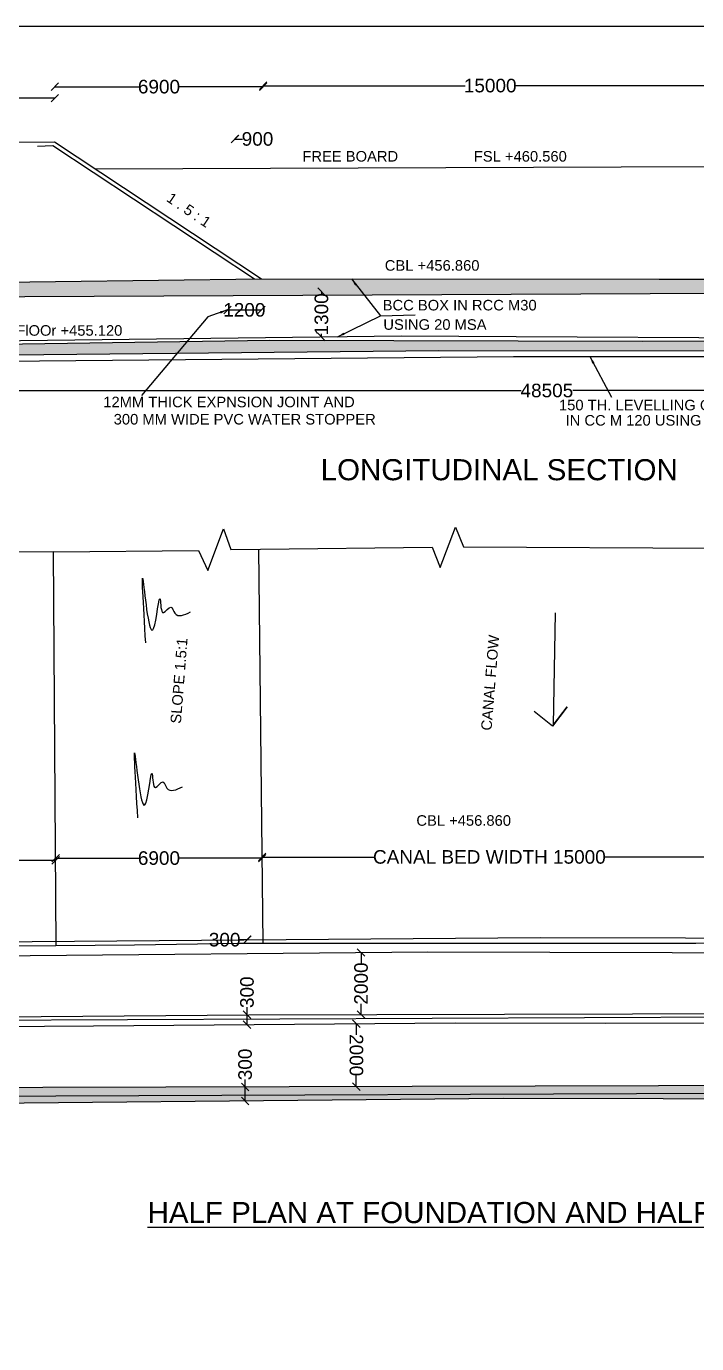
# Model space of a CAD drawing. Header units: millimetres. Extents: x 5124 to 2838143, y 2311 to 44878518.
# Drawn here: x 2747132 to 2769365, y 44834813 to 44878518 of the extents above; entities that cross this region are included whole.
import ezdxf

# ---------------------------------------------------------------- set-up
doc = ezdxf.new("R2010")
doc.units = ezdxf.units.MM
doc.header["$MEASUREMENT"] = 0
for name, color, linetype in [('DIMENSION', 7, 'Continuous'), ('DRAWING', 7, 'Continuous'), ('TEXT', 7, 'Continuous')]:
    doc.layers.add(name, color=color, linetype=linetype)
doc.styles.get("Standard").update_dxf_attribs({"font": 'arial.ttf', "height": 450})
doc.dimstyles.get("Standard").update_dxf_attribs({"dimtxt": 250, "dimasz": 250, "dimexe": 0.18, "dimexo": 0.0625, "dimgap": 0.09, "dimtad": 0, "dimdec": 0, "dimzin": 0, "dimdsep": 46, "dimtxsty": 'Standard', "dimblk": 'OBLIQUE', "dimcen": 0.09, "dimse1": 1, "dimse2": 1, "dimadec": 0, "dimazin": 0, "dimtfac": 1, "dimtdec": 0, "dimtofl": 0, "dimtmove": 0, "dimatfit": 3, "dimfxl": 1, "dimtolj": 1, "dimtzin": 0, "dimarcsym": 0})
pattern_1 = [(50, (0, 0), (358.6300913, -31.3760675), [37.5, -412.5]), (355, (0, 0), (-69.3756668, 376.096067), [30, -330]), (100.4514, (29.9, -2.6), (289.2546909, 344.719771), [31.870095, -350.571056]), (46.1842, (0, 100), (533.6205243, -82.759507), [56.25, -618.75]), (96.6356, (44.47, 93.1), (467.331353, 487.0589355), [47.805144, -525.8565]), (351.1842, (0, 100), (467.3309726, 487.0593005), [45, -495]), (21, (50, 75), (298.453526, -201.3094453), [37.5, -412.5]), (326, (50, 75), (121.657666, 362.5750225), [30, -330]), (71.4514, (74.87, 58.22), (420.1113143, 161.2652484), [31.870095, -350.571056]), (37.5, (0, 0), (6.07992766, 166.4469269), [0, -326, 0, -335, 0, -331.25]), (7.5, (0, 0), (131.5347687, 197.20585594), [0, -191, 0, -318.5, 0, -126.25]), (327.5, (-111.5, 0), (266.9112181, -11.27743587), [0, -125, 0, -390, 0, -517.5]), (317.5, (-161.5, 0), (291.5930847, 50.0524912), [0, -162.5, 0, -259, 0, -367.5])]

# ---------------------------------------------------------------- blocks, each defined once
blk = doc.blocks.new('_Oblique')
at = {"color": 0, "linetype": 'ByBlock', "lineweight": -2}
blk.add_line((-0.5, -0.5), (0.5, 0.5), dxfattribs=at)
blk = doc.blocks.new('*D9')
at = {"layer": 'Defpoints', "color": 0, "transparency": 16777216}
for p in [(2742954, 44876134), (2748077, 44876515), (2748077, 44876134)]:
    blk.add_point(p, dxfattribs=at)
at = {"layer": 'DIMENSION', "color": 0, "lineweight": -2, "transparency": 16777216}
for p, q in [((2742954, 44876134), (2744844, 44876134)), ((2748077, 44876134), (2746187, 44876134))]:
    blk.add_line(p, q, dxfattribs=at)
at = {"layer": 'DIMENSION', "color": 0, "lineweight": -2, "transparency": 16777216, "xscale": 250, "yscale": 250, "zscale": 250, "rotation": 180}
blk.add_blockref('_Oblique', (2742954, 44876134), dxfattribs=at)
at = {"layer": 'DIMENSION', "color": 0, "lineweight": -2, "transparency": 16777216, "xscale": 250, "yscale": 250, "zscale": 250}
blk.add_blockref('_Oblique', (2748077, 44876134), dxfattribs=at)
at = {"layer": 'DIMENSION', "color": 0, "transparency": 16777216, "insert": (2745515, 44876134), "char_height": 450, "attachment_point": 5}
blk.add_mtext('\\A1;5000', dxfattribs=at)
blk = doc.blocks.new('*D10')
at = {"layer": 'Defpoints', "color": 0, "transparency": 16777216}
for p in [(2748077, 44876515), (2754985, 44876515), (2754985, 44876515)]:
    blk.add_point(p, dxfattribs=at)
at = {"layer": 'DIMENSION', "color": 0, "lineweight": -2, "transparency": 16777216}
for p, q in [((2748077, 44876515), (2750859, 44876515)), ((2754985, 44876515), (2752204, 44876515))]:
    blk.add_line(p, q, dxfattribs=at)
at = {"layer": 'DIMENSION', "color": 0, "lineweight": -2, "transparency": 16777216, "xscale": 250, "yscale": 250, "zscale": 250, "rotation": 180}
blk.add_blockref('_Oblique', (2748077, 44876515), dxfattribs=at)
at = {"layer": 'DIMENSION', "color": 0, "lineweight": -2, "transparency": 16777216, "xscale": 250, "yscale": 250, "zscale": 250}
blk.add_blockref('_Oblique', (2754985, 44876515), dxfattribs=at)
at = {"layer": 'DIMENSION', "color": 0, "transparency": 16777216, "insert": (2751531, 44876515), "char_height": 450, "attachment_point": 5}
blk.add_mtext('\\A1;6900', dxfattribs=at)
blk = doc.blocks.new('*D11')
at = {"layer": 'Defpoints', "color": 0, "transparency": 16777216}
for p in [(2770048, 44876550), (2770048, 44876550), (2754985, 44876515)]:
    blk.add_point(p, dxfattribs=at)
at = {"layer": 'DIMENSION', "color": 0, "lineweight": -2, "transparency": 16777216}
for p, q in [((2754985, 44876550), (2761692, 44876550)), ((2770048, 44876550), (2763341, 44876550))]:
    blk.add_line(p, q, dxfattribs=at)
at = {"layer": 'DIMENSION', "color": 0, "lineweight": -2, "transparency": 16777216, "xscale": 250, "yscale": 250, "zscale": 250, "rotation": 180}
blk.add_blockref('_Oblique', (2754985, 44876550), dxfattribs=at)
at = {"layer": 'DIMENSION', "color": 0, "lineweight": -2, "transparency": 16777216, "xscale": 250, "yscale": 250, "zscale": 250}
blk.add_blockref('_Oblique', (2770048, 44876550), dxfattribs=at)
at = {"layer": 'DIMENSION', "color": 0, "transparency": 16777216, "insert": (2762517, 44876550), "char_height": 450, "attachment_point": 5}
blk.add_mtext('\\A1;15000', dxfattribs=at)
blk = doc.blocks.new('*D21')
at = {"layer": 'Defpoints', "color": 0, "transparency": 16777216}
for p in [(2737916, 44866434), (2737916, 44866196), (2790879, 44866442)]:
    blk.add_point(p, dxfattribs=at)
at = {"layer": 'DIMENSION', "color": 0, "lineweight": -2, "transparency": 16777216}
for p, q in [((2737916, 44866434), (2763540, 44866434)), ((2790879, 44866434), (2765255, 44866434))]:
    blk.add_line(p, q, dxfattribs=at)
at = {"layer": 'DIMENSION', "color": 0, "lineweight": -2, "transparency": 16777216, "xscale": 250, "yscale": 250, "zscale": 250, "rotation": 180}
blk.add_blockref('_Oblique', (2737916, 44866434), dxfattribs=at)
at = {"layer": 'DIMENSION', "color": 0, "lineweight": -2, "transparency": 16777216, "xscale": 250, "yscale": 250, "zscale": 250}
blk.add_blockref('_Oblique', (2790879, 44866434), dxfattribs=at)
at = {"layer": 'DIMENSION', "color": 0, "transparency": 16777216, "insert": (2764397, 44866434), "char_height": 450, "attachment_point": 5}
blk.add_mtext('\\A1;48505', dxfattribs=at)
blk = doc.blocks.new('*D23')
at = {"layer": 'Defpoints', "color": 0, "transparency": 16777216}
for p in [(2756921, 44869716), (2757131, 44869716), (2757095, 44868209)]:
    blk.add_point(p, dxfattribs=at)
at = {"layer": 'DIMENSION', "color": 0, "lineweight": -2, "transparency": 16777216}
for p, q in [((2756921, 44869716), (2756921, 44869613)), ((2756921, 44868209), (2756921, 44868312))]:
    blk.add_line(p, q, dxfattribs=at)
at = {"layer": 'DIMENSION', "color": 0, "lineweight": -2, "transparency": 16777216, "xscale": 250, "yscale": 250, "zscale": 250}
for p, rotation in [((2756921, 44869716), 90), ((2756921, 44868209), 270)]:
    blk.add_blockref('_Oblique', p, dxfattribs=dict(at, rotation=rotation))
at = {"layer": 'DIMENSION', "color": 0, "transparency": 16777216, "insert": (2756921, 44868962), "char_height": 450, "attachment_point": 5, "rotation": 90}
blk.add_mtext('\\A1;1300', dxfattribs=at)
blk = doc.blocks.new('*D24')
at = {"layer": 'Defpoints', "color": 0, "transparency": 16777216}
for p in [(2753802, 44869109), (2754923, 44869109), (2754923, 44869109)]:
    blk.add_point(p, dxfattribs=at)
at = {"layer": 'DIMENSION', "color": 0, "lineweight": -2, "transparency": 16777216}
blk.add_line((2753802, 44869109), (2754923, 44869109), dxfattribs=at)
at = {"layer": 'DIMENSION', "color": 0, "lineweight": -2, "transparency": 16777216, "xscale": 250, "yscale": 250, "zscale": 250, "rotation": 180}
blk.add_blockref('_Oblique', (2753802, 44869109), dxfattribs=at)
at = {"layer": 'DIMENSION', "color": 0, "lineweight": -2, "transparency": 16777216, "xscale": 250, "yscale": 250, "zscale": 250}
blk.add_blockref('_Oblique', (2754923, 44869109), dxfattribs=at)
at = {"layer": 'DIMENSION', "color": 0, "transparency": 16777216, "insert": (2754362, 44869109), "char_height": 450, "attachment_point": 5}
blk.add_mtext('\\A1;1200', dxfattribs=at)
blk = doc.blocks.new('*D54')
at = {"layer": 'Defpoints', "color": 0, "transparency": 16777216}
for p in [(2754389, 44843330), (2754423, 44843330), (2754425, 44842866)]:
    blk.add_point(p, dxfattribs=at)
at = {"layer": 'DIMENSION', "color": 0, "lineweight": -2, "transparency": 16777216}
for p, q in [((2754389, 44843330), (2754389, 44843580)), ((2754389, 44842866), (2754389, 44843330))]:
    blk.add_line(p, q, dxfattribs=at)
at = {"layer": 'DIMENSION', "color": 0, "lineweight": -2, "transparency": 16777216, "xscale": 250, "yscale": 250, "zscale": 250}
for p, rotation in [((2754389, 44843330), 90), ((2754389, 44842866), 270)]:
    blk.add_blockref('_Oblique', p, dxfattribs=dict(at, rotation=rotation))
at = {"layer": 'DIMENSION', "color": 0, "transparency": 16777216, "insert": (2754389, 44844077), "char_height": 450, "attachment_point": 5, "rotation": 90}
blk.add_mtext('\\A1;300', dxfattribs=at)
blk = doc.blocks.new('*D55')
at = {"layer": 'Defpoints', "color": 0, "transparency": 16777216}
for p in [(2758077, 44845428), (2758140, 44845428), (2758158, 44843341)]:
    blk.add_point(p, dxfattribs=at)
at = {"layer": 'DIMENSION', "color": 0, "lineweight": -2, "transparency": 16777216}
for p, q in [((2758077, 44845428), (2758077, 44845060)), ((2758077, 44843341), (2758077, 44843710))]:
    blk.add_line(p, q, dxfattribs=at)
at = {"layer": 'DIMENSION', "color": 0, "lineweight": -2, "transparency": 16777216, "xscale": 250, "yscale": 250, "zscale": 250}
for p, rotation in [((2758077, 44845428), 90), ((2758077, 44843341), 270)]:
    blk.add_blockref('_Oblique', p, dxfattribs=dict(at, rotation=rotation))
at = {"layer": 'DIMENSION', "color": 0, "transparency": 16777216, "insert": (2758077, 44844385), "char_height": 450, "attachment_point": 5, "rotation": 270}
blk.add_mtext('\\A1;2000', dxfattribs=at)
blk = doc.blocks.new('*D56')
at = {"layer": 'Defpoints', "color": 0, "transparency": 16777216}
for p in [(2754452, 44845726), (2754470, 44845726), (2754470, 44845396)]:
    blk.add_point(p, dxfattribs=at)
at = {"layer": 'DIMENSION', "color": 0, "lineweight": -2, "transparency": 16777216}
for p, q in [((2754452, 44845726), (2754452, 44845976)), ((2754452, 44845396), (2754452, 44845726))]:
    blk.add_line(p, q, dxfattribs=at)
at = {"layer": 'DIMENSION', "color": 0, "lineweight": -2, "transparency": 16777216, "xscale": 250, "yscale": 250, "zscale": 250}
for p, rotation in [((2754452, 44845726), 90), ((2754452, 44845396), 270)]:
    blk.add_blockref('_Oblique', p, dxfattribs=dict(at, rotation=rotation))
at = {"layer": 'DIMENSION', "color": 0, "transparency": 16777216, "insert": (2754452, 44846472), "char_height": 450, "attachment_point": 5, "rotation": 90}
blk.add_mtext('\\A1;300', dxfattribs=at)
blk = doc.blocks.new('*D57')
at = {"layer": 'Defpoints', "color": 0, "transparency": 16777216}
for p in [(2758170, 44847790), (2758235, 44847790), (2758189, 44845734)]:
    blk.add_point(p, dxfattribs=at)
at = {"layer": 'DIMENSION', "color": 0, "lineweight": -2, "transparency": 16777216}
for p, q in [((2758235, 44847790), (2758235, 44847437)), ((2758235, 44845734), (2758235, 44846087))]:
    blk.add_line(p, q, dxfattribs=at)
at = {"layer": 'DIMENSION', "color": 0, "lineweight": -2, "transparency": 16777216, "xscale": 250, "yscale": 250, "zscale": 250}
for p, rotation in [((2758235, 44847790), 90), ((2758235, 44845734), 270)]:
    blk.add_blockref('_Oblique', p, dxfattribs=dict(at, rotation=rotation))
at = {"layer": 'DIMENSION', "color": 0, "transparency": 16777216, "insert": (2758235, 44846762), "char_height": 450, "attachment_point": 5, "rotation": 90}
blk.add_mtext('\\A1;2000', dxfattribs=at)
blk = doc.blocks.new('*D58')
at = {"layer": 'Defpoints', "color": 0, "transparency": 16777216}
for p in [(2754455, 44848213), (2754455, 44848213), (2754459, 44847756)]:
    blk.add_point(p, dxfattribs=at)
at = {"layer": 'DIMENSION', "color": 0, "lineweight": -2, "transparency": 16777216}
for p, q in [((2754455, 44848213), (2754205, 44848213)), ((2754459, 44848213), (2754455, 44848213))]:
    blk.add_line(p, q, dxfattribs=at)
at = {"layer": 'DIMENSION', "color": 0, "lineweight": -2, "transparency": 16777216, "xscale": 250, "yscale": 250, "zscale": 250, "rotation": 180}
blk.add_blockref('_Oblique', (2754455, 44848213), dxfattribs=at)
at = {"layer": 'DIMENSION', "color": 0, "lineweight": -2, "transparency": 16777216, "xscale": 250, "yscale": 250, "zscale": 250}
blk.add_blockref('_Oblique', (2754459, 44848213), dxfattribs=at)
at = {"layer": 'DIMENSION', "color": 0, "transparency": 16777216, "insert": (2753709, 44848213), "char_height": 450, "attachment_point": 5}
blk.add_mtext('\\A1;300', dxfattribs=at)
blk = doc.blocks.new('*D61')
at = {"layer": 'Defpoints', "color": 0, "transparency": 16777216}
for p in [(2743074, 44850846), (2748106, 44850846), (2748106, 44850846)]:
    blk.add_point(p, dxfattribs=at)
at = {"layer": 'DIMENSION', "color": 0, "lineweight": -2, "transparency": 16777216}
for p, q in [((2743074, 44850846), (2744918, 44850846)), ((2748106, 44850846), (2746261, 44850846))]:
    blk.add_line(p, q, dxfattribs=at)
at = {"layer": 'DIMENSION', "color": 0, "lineweight": -2, "transparency": 16777216, "xscale": 250, "yscale": 250, "zscale": 250, "rotation": 180}
blk.add_blockref('_Oblique', (2743074, 44850846), dxfattribs=at)
at = {"layer": 'DIMENSION', "color": 0, "lineweight": -2, "transparency": 16777216, "xscale": 250, "yscale": 250, "zscale": 250}
blk.add_blockref('_Oblique', (2748106, 44850846), dxfattribs=at)
at = {"layer": 'DIMENSION', "color": 0, "transparency": 16777216, "insert": (2745590, 44850846), "char_height": 450, "attachment_point": 5}
blk.add_mtext('\\A1;5000', dxfattribs=at)
blk = doc.blocks.new('*D62')
at = {"layer": 'Defpoints', "color": 0, "transparency": 16777216}
for p in [(2748106, 44850846), (2754955, 44850921), (2754955, 44850921)]:
    blk.add_point(p, dxfattribs=at)
at = {"layer": 'DIMENSION', "color": 0, "lineweight": -2, "transparency": 16777216}
for p, q in [((2748106, 44850921), (2750858, 44850921)), ((2754955, 44850921), (2752203, 44850921))]:
    blk.add_line(p, q, dxfattribs=at)
at = {"layer": 'DIMENSION', "color": 0, "lineweight": -2, "transparency": 16777216, "xscale": 250, "yscale": 250, "zscale": 250, "rotation": 180}
blk.add_blockref('_Oblique', (2748106, 44850921), dxfattribs=at)
at = {"layer": 'DIMENSION', "color": 0, "lineweight": -2, "transparency": 16777216, "xscale": 250, "yscale": 250, "zscale": 250}
blk.add_blockref('_Oblique', (2754955, 44850921), dxfattribs=at)
at = {"layer": 'DIMENSION', "color": 0, "transparency": 16777216, "insert": (2751530, 44850921), "char_height": 450, "attachment_point": 5}
blk.add_mtext('\\A1;6900', dxfattribs=at)
blk = doc.blocks.new('*D63')
at = {"layer": 'Defpoints', "color": 0, "transparency": 16777216}
for p in [(2754955, 44850921), (2770025, 44850959), (2770025, 44850959)]:
    blk.add_point(p, dxfattribs=at)
at = {"layer": 'DIMENSION', "color": 0, "lineweight": -2, "transparency": 16777216}
for p, q in [((2754955, 44850959), (2758660, 44850959)), ((2770025, 44850959), (2766320, 44850959))]:
    blk.add_line(p, q, dxfattribs=at)
at = {"layer": 'DIMENSION', "color": 0, "lineweight": -2, "transparency": 16777216, "xscale": 250, "yscale": 250, "zscale": 250, "rotation": 180}
blk.add_blockref('_Oblique', (2754955, 44850959), dxfattribs=at)
at = {"layer": 'DIMENSION', "color": 0, "lineweight": -2, "transparency": 16777216, "xscale": 250, "yscale": 250, "zscale": 250}
blk.add_blockref('_Oblique', (2770025, 44850959), dxfattribs=at)
at = {"layer": 'DIMENSION', "color": 0, "transparency": 16777216, "insert": (2762490, 44850959), "char_height": 450, "attachment_point": 5}
blk.add_mtext('\\A1;CANAL BED WIDTH 15000', dxfattribs=at)
blk = doc.blocks.new('*D150')
at = {"layer": 'Defpoints', "color": 0, "transparency": 16777216}
for p in [(2754052, 44874780), (2754052, 44874780), (2754046, 44873805)]:
    blk.add_point(p, dxfattribs=at)
at = {"layer": 'DRAWING', "color": 0, "lineweight": -2, "transparency": 16777216}
for p, q in [((2754046, 44874780), (2754052, 44874780)), ((2754052, 44874780), (2754302, 44874780))]:
    blk.add_line(p, q, dxfattribs=at)
at = {"layer": 'DRAWING', "color": 0, "lineweight": -2, "transparency": 16777216, "xscale": 250, "yscale": 250, "zscale": 250, "rotation": 180}
blk.add_blockref('_Oblique', (2754046, 44874780), dxfattribs=at)
at = {"layer": 'DRAWING', "color": 0, "lineweight": -2, "transparency": 16777216, "xscale": 250, "yscale": 250, "zscale": 250}
blk.add_blockref('_Oblique', (2754052, 44874780), dxfattribs=at)
at = {"layer": 'DRAWING', "color": 0, "transparency": 16777216, "insert": (2754799, 44874780), "char_height": 450, "attachment_point": 5}
blk.add_mtext('\\A1;900', dxfattribs=at)

msp = doc.modelspace()

# ---------------------------------------------------------------- hatches: boundary and pattern name
at = {"layer": 'DRAWING'}
h = msp.add_hatch(dxfattribs=at)
h.set_pattern_fill('AR-CONC', color=256, scale=50, style=0)
h.set_pattern_definition(pattern_1)
h.paths.add_polyline_path([(2771208.1, 44869660.6), (2771207.2, 44870127.8), (2768125.9, 44870128), (2754930.3, 44870138.6), (2737840.4, 44869914.6), (2737846.4, 44869497.5)])
h.paths.add_polyline_path([(2744113.9, 44869677.6), (2746345.6, 44869677.6), (2746345.6, 44870213.7), (2744113.9, 44870213.7)], flags=9)
h = msp.add_hatch(dxfattribs=at)
h.set_pattern_fill('AR-CONC', color=256, scale=50, style=0)
h.set_pattern_definition(pattern_1)
h.paths.add_polyline_path([(2760818.8, 44867753.8), (2782636, 44867728.3), (2790877, 44867741.7), (2790877.1, 44868150), (2789293.8, 44868164), (2780182.6, 44868119.2), (2767557.5, 44868078.1), (2755206.4, 44868104.8), (2744013.1, 44867941.2), (2737870.4, 44867895.7), (2737880.7, 44867516.2)])
h.paths.add_polyline_path([(2780940.1, 44867787.2), (2783171.8, 44867787.2), (2783171.8, 44868323.3), (2780940.1, 44868323.3)], flags=9)
h.paths.add_polyline_path([(2741709.1, 44867612.6), (2743940.7, 44867612.6), (2743940.7, 44868148.7), (2741709.1, 44868148.7)], flags=24)
h = msp.add_hatch(dxfattribs=at)
h.set_pattern_fill('AR-CONC', color=256, scale=100, style=0)
h.set_pattern_definition([(50, (0, 0), (717.2601826, -62.752135), [75, -825]), (355, (0, 0), (-138.751334, 752.192134), [60, -660]), (100.4514, (59.8, -5.2), (578.509382, 689.439542), [63.74019, -701.142112]), (46.1842, (0, 200), (1067.241049, -165.519014), [112.5, -1237.5]), (96.6356, (88.9, 186.2), (934.662706, 974.11787), [95.610288, -1051.713]), (351.1842, (0, 200), (934.661945, 974.1186), [90, -990]), (21, (100, 150), (596.907052, -402.618891), [75, -825]), (326, (100, 150), (243.315332, 725.150045), [60, -660]), (71.4514, (149.74, 116.45), (840.222629, 322.530497), [63.74019, -701.142112]), (37.5, (0, 0), (12.1598553, 332.8938538), [0, -652, 0, -670, 0, -662.5]), (7.5, (0, 0), (263.0695374, 394.411712), [0, -382, 0, -637, 0, -252.5]), (327.5, (-223, 0), (533.8224362, -22.5548717), [0, -250, 0, -780, 0, -1035]), (317.5, (-323, 0), (583.1861693, 100.1049823), [0, -325, 0, -518, 0, -735])])
h.paths.add_polyline_path([(2790294.3, 44843335.3), (2772181, 44843382.2), (2747679.7, 44843310.5), (2738431.9, 44843247.1), (2738432.5, 44842934.2), (2739834.8, 44842926.9), (2739832.8, 44842730.3), (2740242.9, 44842728.1), (2762944.4, 44842948.1), (2789491.3, 44842891), (2789492.9, 44843093.2), (2790293.6, 44843087.4)])

# ---------------------------------------------------------------- linework, layer by layer
msp.add_lwpolyline([(2838143.3, 44878518.2), (2714221.2, 44878518.2), (2714221.2, 44791107.7), (2838143.3, 44791107.7)], close=True, dxfattribs=at)
for points in [[(2749414.9, 44873786.3), (2775586.1, 44873890.2), (2777022.7, 44874846.9), (2785689.8, 44874860.5), (2790352.2, 44872450.1)], [(2720760.5, 44872709.8), (2726689.7, 44872840.2), (2731213.4, 44872122.3), (2738332, 44872225), (2742994.5, 44874639.6), (2748061.4, 44874681.4), (2754930.3, 44870138.6), (2768125.9, 44870128), (2790872.3, 44870126.3), (2790872.5, 44872461), (2791252, 44872393.5), (2791252, 44872393.5), (2792736, 44872106.4)], [(2754695.2, 44870135.5), (2748011.7, 44874552.2), (2747504.3, 44874532.9)], [(2812354.9, 44868173.8), (2798248.6, 44868148.9), (2787862, 44868258.4), (2771461.4, 44868170.5), (2763382.6, 44868219.7), (2759577.3, 44868240.1), (2737897.1, 44867970.9), (2733265.7, 44867846.3), (2732088.7, 44869395.7), (2727652.7, 44869320.2), (2726677, 44870943.4), (2720773.5, 44870844.4), (2720760.5, 44872709.8)], [(2731271.7, 44867718.2), (2737870.4, 44867895.7), (2744013.1, 44867941.2), (2755206.4, 44868104.8), (2767557.5, 44868078.1), (2780182.6, 44868119.2), (2789293.8, 44868164), (2797530.8, 44868091.2), (2800260.9, 44868077.1), (2800263.6, 44870711.3)], [(2737840.4, 44869914.6), (2754930.3, 44870138.6)], [(2790877.2, 44869756.8), (2737846.4, 44869497.5)], [(2790877, 44867741.7), (2782636, 44867728.3), (2760818.8, 44867753.8), (2737880.7, 44867516.2)], [(2737885.6, 44867331.2), (2763290.7, 44867567.8), (2778043.3, 44867561.5), (2790877, 44867590.3)], [(2748029.9, 44861087.9), (2752847.6, 44861123.5), (2753147.2, 44860465.5), (2753675.1, 44861846.7), (2753916.1, 44861162.1), (2754893.9, 44861176.5), (2760597.9, 44861239.2), (2760862.2, 44860563.2), (2761370.3, 44861901.9), (2761627.3, 44861247.6), (2769999.2, 44861210.4), (2785624.4, 44861266), (2787167.3, 44861270.2), (2787408.1, 44860634.6), (2787923.1, 44861976.6), (2788196.5, 44861324), (2790367.9, 44861247.7)], [(2748126.5, 44848008.7), (2748029.9, 44861087.9), (2743155.3, 44861051.9), (2742984.8, 44861422.9)], [(2737980.4, 44847649.5), (2746055.5, 44847677.6), (2760452.7, 44847811.6), (2772597.9, 44847782.7), (2790365.9, 44847838), (2790886.7, 44847839.6), (2790876.9, 44856493.3), (2790871.5, 44861245.3), (2794711.7, 44861249.6)], [(2754985.6, 44848087.8), (2754841.9, 44861175.9)], [(2764670.3, 44859055.5), (2764606.9, 44855335), (2765075.9, 44855937), (2764586.2, 44855302.1), (2763977.5, 44855791.4)], [(2789169.6, 44848153.3), (2778986.6, 44848109.8), (2769333.6, 44848085.4), (2757212.1, 44848087.4), (2754199.6, 44848087.9), (2750724.3, 44848030.4), (2740269.3, 44847943.1)], [(2743096.6, 44848123.4), (2764170.1, 44848288.8), (2778652.6, 44848252.5), (2789542.9, 44848301.6)], [(2790870.2, 44845582.8), (2775747.1, 44845665.8), (2745427.7, 44845530.5), (2737968.9, 44845431.2)], [(2737969.7, 44845587.4), (2754514.7, 44845725.9), (2767233.1, 44845753.3), (2783420.4, 44845807.2), (2790871.4, 44845752.7)], [(2737968.1, 44845282.8), (2749362.9, 44845352), (2761351.4, 44845455.9), (2766331.5, 44845447), (2772248, 44845454.4), (2784048.8, 44845482.9), (2790869.1, 44845433.1)], [(2800233.6, 44841441.9), (2790853.7, 44843333.9), (2772181, 44843382.2), (2747679.7, 44843310.5), (2737957.6, 44843243.9)], [(2739840.5, 44843006.4), (2778387.3, 44843157), (2789492.9, 44843093.2)], [(2789491.3, 44842891), (2762944.4, 44842948.1), (2740242.9, 44842728.1)]]:
    msp.add_lwpolyline(points, dxfattribs=at)
for points in [[(2751091.9, 44858061.3), (2751007.5, 44860095.1), (2751353.8, 44858542.3), (2751573.5, 44859504.4), (2751683.4, 44859065.5), (2751928.4, 44859251.2), (2752055, 44859048.7), (2752579, 44859090.9)], [(2750828.2, 44852259.4), (2750743.7, 44854293.2), (2751090.1, 44852740.4), (2751309.7, 44853702.5), (2751419.7, 44853263.6), (2751664.6, 44853449.3), (2751791.3, 44853246.8), (2752315.3, 44853289)]]:
    msp.add_spline(points, degree=3, dxfattribs=at)

# ---------------------------------------------------------------- texts
at = {"layer": 'TEXT'}
for s, height, p in [('FREE BOARD', 350, (2756286.9, 44874031.3)), ('FSL +460.560', 350, (2761973.4, 44874031.1)), ('CBL +456.860', 350, (2759021.8, 44870411.2)), ('BCC BOX IN RCC M30', 350, (2758951.3, 44869092.8)), ('USING 20 MSA', 350, (2758973.4, 44868450.7)), ('Barrel FlOOr +455.120', 350, (2745357.8, 44868253.8)), ('12MM THICK EXPNSION JOINT AND', 350, (2749683.7, 44865880.7)), ('150 TH. LEVELLING COURSE (MUD MAT)', 350, (2764799.1, 44865777.6)), ('300 MM WIDE PVC WATER STOPPER', 350, (2750029.1, 44865308.2)), ('IN CC M 120 USING 40 MSA', 350, (2765017.4, 44865271.9)), ('LONGITUDINAL SECTION', 700, (2756894.8, 44863458.7)), ('CBL +456.860', 350, (2760068.3, 44851995.3)), ('%%UHALF PLAN AT FOUNDATION AND HALF PLAN AT TOP', 700, (2751155.5, 44838813.4))]:
    msp.add_text(s, height=height, dxfattribs=at).set_placement(p)
for s, rotation, p in [('1 . 5 : 1', 325.75074, (2751751.7, 44872737.4)), ('SLOPE 1.5:1', 85.49638, (2752257.3, 44855372.6)), ('CANAL FLOW', 85.36305, (2762559.9, 44855142.9))]:
    msp.add_text(s, height=350, rotation=rotation, dxfattribs=at).set_placement(p)

# ---------------------------------------------------------------- dimensions: what is measured, and where the dimension line sits
at = {"layer": 'DIMENSION'}
for base, p1, p2, text, picture, middle in [((2754985.1, 44876514.6), (2748077, 44876514.6), (2754985.1, 44876514.6), '6900', '*D10', (2751531, 44876514.6)), ((2770048, 44876549.9), (2754985.1, 44876514.6), (2770048, 44876549.9), '15000', '*D11', (2762516.5, 44876549.9)), ((2748077, 44876133.8), (2742954, 44876133.8), (2748077, 44876514.6), '5000', '*D9', (2745515.5, 44876133.8)), ((2737915.9, 44866434.4), (2790879, 44866442.1), (2737915.9, 44866196.2), '48505', '*D21', (2764397.4, 44866434.4)), ((2770025.1, 44850959.4), (2754954.5, 44850921.3), (2770025.1, 44850959.4), 'CANAL BED WIDTH 15000', '*D63', (2762489.8, 44850959.4)), ((2754954.5, 44850921.3), (2748105.6, 44850846.1), (2754954.5, 44850921.3), '6900', '*D62', (2751530, 44850921.3)), ((2748105.6, 44850846.1), (2743073.7, 44850846.1), (2748105.6, 44850846.1), '5000', '*D61', (2745589.7, 44850846.1)), ((2754455.3, 44848212.6), (2754458.9, 44847755.8), (2754455.3, 44848212.6), '300', '*D58', (2753709, 44848212.6))]:
    dim = msp.add_linear_dim(base=base, p1=p1, p2=p2, text=text, dimstyle='Standard', override={"dimtxt": 450}, dxfattribs=at)
    dim.commit()
    dim.dimension.update_dxf_attribs({"geometry": picture, "text_midpoint": middle})
for base, p1, p2, text, picture, middle in [((2756921, 44869715.6), (2757094.8, 44868209.3), (2757130.7, 44869715.6), '1300', '*D23', (2756921, 44868962.4)), ((2758234.7, 44847790.4), (2758189.3, 44845733.8), (2758170.2, 44847790.4), '2000', '*D57', (2758234.7, 44846762.1)), ((2754452.4, 44845725.8), (2754470.4, 44845396.2), (2754469.7, 44845725.8), '300', '*D56', (2754452.4, 44846472.1)), ((2754389.4, 44843330.3), (2754424.6, 44842865.5), (2754423.2, 44843330.3), '300', '*D54', (2754389.4, 44844076.5))]:
    dim = msp.add_linear_dim(base=base, p1=p1, p2=p2, angle=90, text=text, dimstyle='Standard', override={"dimtxt": 450}, dxfattribs=at)
    dim.commit()
    dim.dimension.update_dxf_attribs({"geometry": picture, "text_midpoint": middle})
dim = msp.add_linear_dim(base=(2754923, 44869109.3), p1=(2753801.9, 44869109.3), p2=(2754923, 44869109.3), text='1200', dimstyle='Standard', override={"dimtxt": 450}, dxfattribs=at)
dim.commit()
dim.dimension.update_dxf_attribs({"geometry": '*D24', "text_midpoint": (2754362.5, 44869109.3), "dimtype": 160})
dim = msp.add_linear_dim(base=(2758077.3, 44845428), p1=(2758157.6, 44843341.2), p2=(2758139.5, 44845428), angle=90, text='2000', dimstyle='Standard', override={"dimtxt": 450}, dxfattribs=at)
dim.commit()
dim.dimension.update_dxf_attribs({"geometry": '*D55', "text_midpoint": (2758077.3, 44844384.6), "text_rotation": 270})
at = {"layer": 'DRAWING'}
dim = msp.add_linear_dim(base=(2754052.2, 44874780.2), p1=(2754045.9, 44873804.7), p2=(2754052.2, 44874780.2), text='900', dimstyle='Standard', dxfattribs=at)
dim.commit()
dim.dimension.update_dxf_attribs({"geometry": '*D150', "text_midpoint": (2754798.6, 44874780.2)})

# ---------------------------------------------------------------- leaders
at = {"layer": 'DIMENSION'}
for points in [[(2757914.1, 44870136.2), (2758879, 44868918.8)], [(2753801.9, 44869109.3), (2753150.4, 44868876.3), (2750956.4, 44866274.5)], [(2757451, 44868213.7), (2758879, 44868918.8), (2760029.7, 44868952)], [(2765822.2, 44867566.7), (2766542.7, 44866215.9)]]:
    msp.add_leader(points, dimstyle='Standard', override={"dimgap": 0.09, "dimtad": 0}, dxfattribs=at)

doc.saveas('drawing.dxf')
